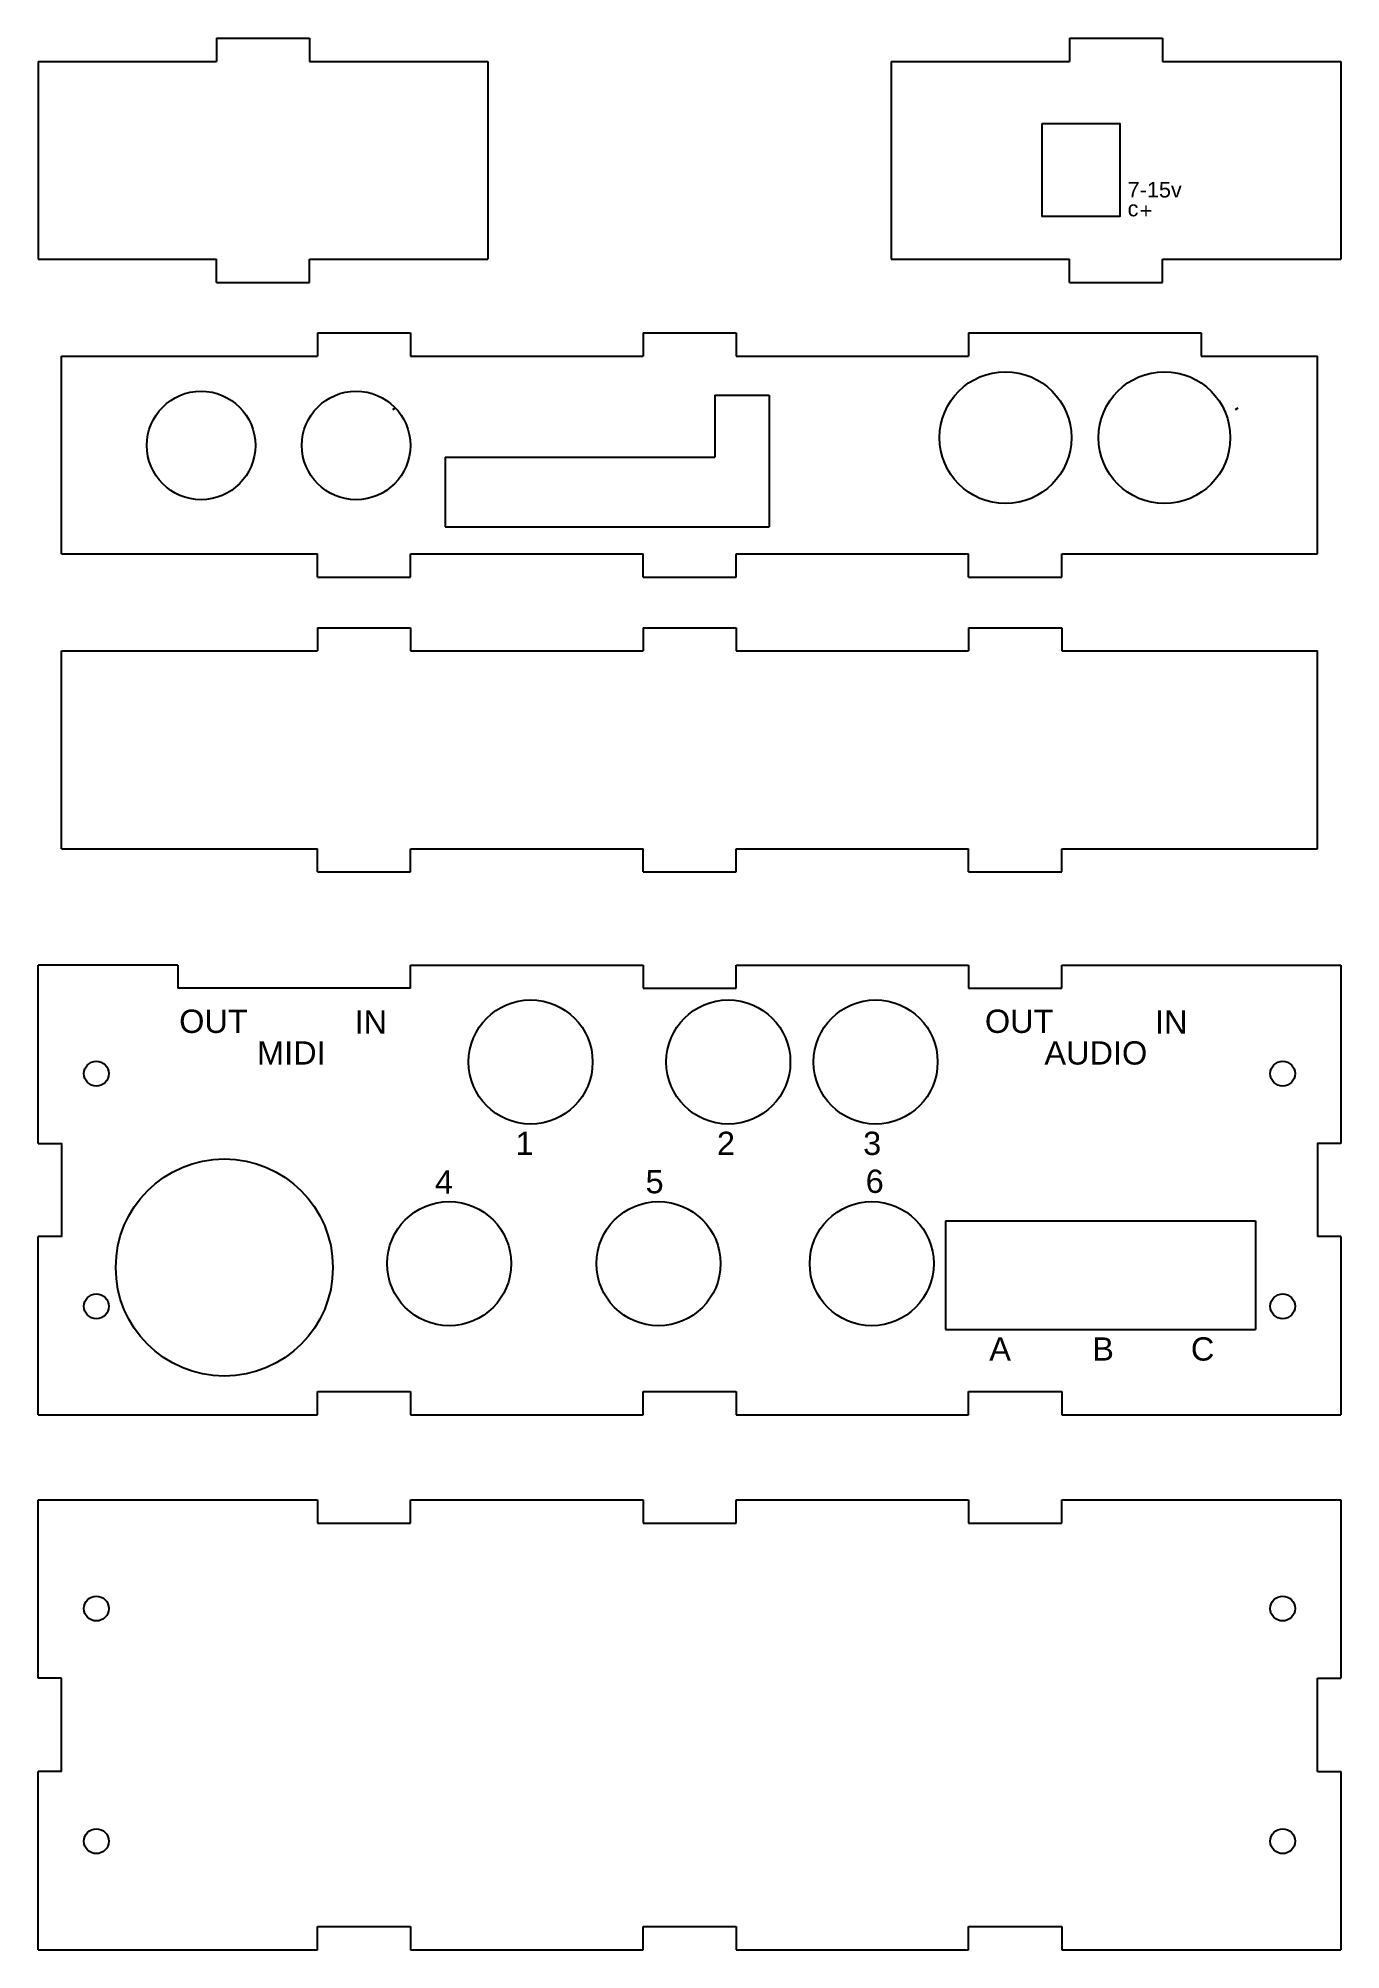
# Model space of a CAD drawing. Header units: inches. Extents: x 10106 to 10274, y 1988 to 2234.
import ezdxf

# ---------------------------------------------------------------- set-up
doc = ezdxf.new("R2010")
doc.units = ezdxf.units.IN
doc.header["$LTSCALE"] = 0.135
doc.header["$MEASUREMENT"] = 0
doc.layers.add('Case', color=7, linetype='Continuous')
doc.styles.get("Standard").update_dxf_attribs({"font": 'arial.ttf'})

msp = doc.modelspace()

# ---------------------------------------------------------------- linework, layer by layer
at = {"layer": 'Case'}
for p, q in [((10129.33, 2234.44), (10141.33, 2234.44)), ((10129.33, 2234.44), (10129.33, 2231.44)), ((10141.33, 2234.44), (10141.33, 2231.44)), ((10239.33, 2234.44), (10251.33, 2234.44)), ((10239.33, 2234.44), (10239.33, 2231.44)), ((10251.33, 2234.44), (10251.33, 2231.44)), ((10106.33, 2231.44), (10129.33, 2231.44)), ((10106.33, 2231.44), (10106.33, 2205.94)), ((10141.33, 2231.44), (10164.33, 2231.44)), ((10164.33, 2231.44), (10164.33, 2205.94)), ((10216.33, 2231.44), (10239.33, 2231.44)), ((10216.33, 2231.44), (10216.33, 2205.94)), ((10251.33, 2231.44), (10274.33, 2231.44)), ((10274.33, 2231.44), (10274.33, 2205.94)), ((10106.33, 2205.94), (10129.33, 2205.94)), ((10129.33, 2202.94), (10129.33, 2205.94)), ((10141.33, 2202.94), (10141.33, 2205.94)), ((10141.33, 2205.94), (10164.33, 2205.94)), ((10216.33, 2205.94), (10239.33, 2205.94)), ((10239.33, 2202.94), (10239.33, 2205.94)), ((10251.33, 2202.94), (10251.33, 2205.94)), ((10251.33, 2205.94), (10274.33, 2205.94)), ((10129.33, 2202.94), (10141.33, 2202.94)), ((10239.33, 2202.94), (10251.33, 2202.94)), ((10142.33, 2196.44), (10154.33, 2196.44)), ((10142.33, 2196.44), (10142.33, 2193.44)), ((10154.33, 2196.44), (10154.33, 2193.44)), ((10184.33, 2196.44), (10196.33, 2196.44)), ((10184.33, 2196.44), (10184.33, 2193.44)), ((10196.33, 2196.44), (10196.33, 2193.44)), ((10226.33, 2196.44), (10226.33, 2193.44)), ((10226.33, 2196.44), (10256.33, 2196.44)), ((10256.33, 2196.44), (10256.33, 2193.44)), ((10109.33, 2193.44), (10142.33, 2193.44)), ((10109.33, 2167.94), (10109.33, 2193.44)), ((10154.33, 2193.44), (10184.33, 2193.44)), ((10196.33, 2193.44), (10226.33, 2193.44)), ((10256.33, 2193.44), (10271.33, 2193.44)), ((10271.33, 2167.94), (10271.33, 2193.44)), ((10193.58, 2188.44), (10193.58, 2180.44)), ((10193.58, 2188.44), (10200.58, 2188.44)), ((10200.58, 2188.44), (10200.58, 2171.44)), ((10158.83, 2180.44), (10193.58, 2180.44)), ((10158.83, 2180.44), (10158.83, 2171.44)), ((10158.83, 2171.44), (10200.58, 2171.44)), ((10109.33, 2167.94), (10142.33, 2167.94)), ((10142.33, 2164.94), (10142.33, 2167.94)), ((10154.33, 2167.94), (10184.33, 2167.94)), ((10154.33, 2164.94), (10154.33, 2167.94)), ((10184.33, 2164.94), (10184.33, 2167.94)), ((10196.33, 2167.94), (10226.33, 2167.94)), ((10196.33, 2164.94), (10196.33, 2167.94)), ((10226.33, 2164.94), (10226.33, 2167.94)), ((10238.33, 2167.94), (10271.33, 2167.94)), ((10238.33, 2164.94), (10238.33, 2167.94)), ((10142.33, 2164.94), (10154.33, 2164.94)), ((10184.33, 2164.94), (10196.33, 2164.94)), ((10226.33, 2164.94), (10238.33, 2164.94)), ((10142.33, 2158.44), (10154.33, 2158.44)), ((10142.33, 2158.44), (10142.33, 2155.44)), ((10154.33, 2158.44), (10154.33, 2155.44)), ((10184.33, 2158.44), (10196.33, 2158.44)), ((10184.33, 2158.44), (10184.33, 2155.44)), ((10196.33, 2158.44), (10196.33, 2155.44)), ((10226.33, 2158.44), (10238.33, 2158.44)), ((10226.33, 2158.44), (10226.33, 2155.44)), ((10238.33, 2158.44), (10238.33, 2155.44)), ((10109.33, 2155.44), (10142.33, 2155.44)), ((10109.33, 2129.94), (10109.33, 2155.44)), ((10154.33, 2155.44), (10184.33, 2155.44)), ((10196.33, 2155.44), (10226.33, 2155.44)), ((10238.33, 2155.44), (10271.33, 2155.44)), ((10271.33, 2129.94), (10271.33, 2155.44)), ((10109.33, 2129.94), (10142.33, 2129.94)), ((10142.33, 2126.94), (10142.33, 2129.94)), ((10154.33, 2129.94), (10184.33, 2129.94)), ((10154.33, 2126.94), (10154.33, 2129.94)), ((10184.33, 2126.94), (10184.33, 2129.94)), ((10196.33, 2129.94), (10226.33, 2129.94)), ((10196.33, 2126.94), (10196.33, 2129.94)), ((10226.33, 2126.94), (10226.33, 2129.94)), ((10238.33, 2129.94), (10271.33, 2129.94)), ((10238.33, 2126.94), (10238.33, 2129.94)), ((10142.33, 2126.94), (10154.33, 2126.94)), ((10184.33, 2126.94), (10196.33, 2126.94)), ((10226.33, 2126.94), (10238.33, 2126.94)), ((10106.33, 2091.94), (10106.33, 2114.94)), ((10124.33, 2114.94), (10106.33, 2114.94)), ((10124.33, 2114.94), (10124.33, 2111.94)), ((10154.33, 2111.94), (10154.33, 2114.94)), ((10154.33, 2114.94), (10184.33, 2114.94)), ((10184.33, 2114.94), (10184.33, 2111.94)), ((10196.33, 2111.94), (10196.33, 2114.94)), ((10196.33, 2114.94), (10226.33, 2114.94)), ((10226.33, 2114.94), (10226.33, 2111.94)), ((10238.33, 2111.94), (10238.33, 2114.94)), ((10238.33, 2114.94), (10274.33, 2114.94)), ((10274.33, 2114.94), (10274.33, 2091.94)), ((10154.33, 2111.94), (10124.33, 2111.94)), ((10184.33, 2111.94), (10196.33, 2111.94)), ((10226.33, 2111.94), (10238.33, 2111.94)), ((10223.33, 2081.94), (10223.33, 2067.94)), ((10223.33, 2081.94), (10263.33, 2081.94)), ((10263.33, 2081.94), (10263.33, 2067.94)), ((10106.33, 2056.94), (10106.33, 2079.94)), ((10274.33, 2079.94), (10271.33, 2079.94)), ((10274.33, 2079.94), (10274.33, 2056.94)), ((10223.33, 2067.94), (10263.33, 2067.94)), ((10142.33, 2056.94), (10142.33, 2059.94)), ((10142.33, 2059.94), (10154.33, 2059.94)), ((10154.33, 2059.94), (10154.33, 2056.94)), ((10184.33, 2056.94), (10184.33, 2059.94)), ((10184.33, 2059.94), (10196.33, 2059.94)), ((10196.33, 2059.94), (10196.33, 2056.94)), ((10226.33, 2056.94), (10226.33, 2059.94)), ((10226.33, 2059.94), (10238.33, 2059.94)), ((10238.33, 2059.94), (10238.33, 2056.94)), ((10106.33, 2056.94), (10142.33, 2056.94)), ((10154.33, 2056.94), (10184.33, 2056.94)), ((10196.33, 2056.94), (10226.33, 2056.94)), ((10238.33, 2056.94), (10274.33, 2056.94)), ((10106.33, 2022.97), (10106.33, 2045.97)), ((10106.33, 2045.97), (10142.33, 2045.97)), ((10142.33, 2045.97), (10142.33, 2042.97)), ((10154.33, 2042.97), (10154.33, 2045.97)), ((10154.33, 2045.97), (10184.33, 2045.97)), ((10184.33, 2045.97), (10184.33, 2042.97)), ((10196.33, 2042.97), (10196.33, 2045.97)), ((10196.33, 2045.97), (10226.33, 2045.97)), ((10226.33, 2045.97), (10226.33, 2042.97)), ((10238.33, 2042.97), (10238.33, 2045.97)), ((10238.33, 2045.97), (10274.33, 2045.97)), ((10274.33, 2045.97), (10274.33, 2022.97)), ((10142.33, 2042.97), (10154.33, 2042.97)), ((10184.33, 2042.97), (10196.33, 2042.97)), ((10226.33, 2042.97), (10238.33, 2042.97)), ((10109.33, 2022.97), (10106.33, 2022.97)), ((10109.33, 2010.97), (10109.33, 2022.97)), ((10271.33, 2010.97), (10271.33, 2022.97)), ((10271.33, 2022.97), (10274.33, 2022.97)), ((10106.33, 1987.97), (10106.33, 2010.97)), ((10109.33, 2010.97), (10106.33, 2010.97)), ((10271.33, 2010.97), (10274.33, 2010.97)), ((10274.33, 2010.97), (10274.33, 1987.97)), ((10142.33, 1987.97), (10142.33, 1990.97)), ((10142.33, 1990.97), (10154.33, 1990.97)), ((10154.33, 1990.97), (10154.33, 1987.97)), ((10184.33, 1987.97), (10184.33, 1990.97)), ((10184.33, 1990.97), (10196.33, 1990.97)), ((10196.33, 1990.97), (10196.33, 1987.97)), ((10226.33, 1987.97), (10226.33, 1990.97)), ((10226.33, 1990.97), (10238.33, 1990.97)), ((10238.33, 1990.97), (10238.33, 1987.97)), ((10106.33, 1987.97), (10142.33, 1987.97)), ((10154.33, 1987.97), (10184.33, 1987.97)), ((10196.33, 1987.97), (10226.33, 1987.97)), ((10238.33, 1987.97), (10274.33, 1987.97))]:
    msp.add_line(p, q, dxfattribs=at)
at = {"layer": 'Case', "color": 1}
for p, q in [((10152.06, 2186.57), (10152.39, 2186.78)), ((10260.74, 2186.57), (10261.07, 2186.78))]:
    msp.add_line(p, q, dxfattribs=at)
at = {"layer": 'Case'}
msp.add_lwpolyline([(10235.83, 2223.44), (10245.83, 2223.44), (10245.83, 2211.44), (10235.83, 2211.44)], close=True, dxfattribs=at)
for points in [[(10106.33, 2091.94), (10109.33, 2091.94), (10109.33, 2079.94), (10106.33, 2079.94)], [(10274.33, 2091.94), (10271.33, 2091.94), (10271.33, 2079.94)]]:
    msp.add_lwpolyline(points, dxfattribs=at)
for centre, radius in [((10231.08, 2182.94), 8.5), ((10251.58, 2182.94), 8.5), ((10127.33, 2181.94), 7), ((10147.33, 2181.94), 7), ((10169.83, 2102.44), 8), ((10195.33, 2102.44), 8), ((10214.33, 2102.44), 8), ((10113.83, 2100.94), 1.6), ((10266.83, 2100.94), 1.6), ((10130.33, 2075.94), 14), ((10159.33, 2076.44), 8), ((10186.33, 2076.44), 8), ((10213.83, 2076.44), 8), ((10113.83, 2070.94), 1.6), ((10266.83, 2070.94), 1.6), ((10113.83, 2031.97), 1.6), ((10266.83, 2031.97), 1.6), ((10113.83, 2001.97), 1.6), ((10266.83, 2001.97), 1.6)]:
    msp.add_circle(centre, radius, dxfattribs=at)

# ---------------------------------------------------------------- texts
at = {"color": 7}
for s, insert, char_height, width, attachment_point in [('7-15v', (10246.83, 2215.91), 2, 6.7404, 1), ('c', (10246.83, 2213.48), 2, 6.7404, 1), ('+', (10248.39, 2213.23), 2, 6.7404, 1), ('OUT', (10133.35, 2109.19), 3, 12.7404, 3), ('IN', (10151.31, 2109.08), 3, 6.7404, 3), ('OUT', (10237.27, 2109.19), 3, 12.7404, 3), ('IN', (10254.56, 2109.08), 3, 6.7404, 3), ('MIDI', (10143.4, 2105.11), 3, 12.7404, 3), ('AUDIO', (10249.37, 2105.11), 3, 12.7404, 3), ('1', (10170.22, 2093.45), 3, 6.7404, 3), ('2', (10196.19, 2093.45), 3, 6.7404, 3), ('3', (10215.05, 2093.45), 3, 6.7404, 3), ('4', (10159.82, 2088.47), 3, 6.7404, 3), ('5', (10186.99, 2088.51), 3, 6.7404, 3), ('6', (10215.38, 2088.56), 3, 6.7404, 3), ('A', (10228.99, 2066.94), 3, 6.7404, 1), ('B', (10242.27, 2066.94), 3, 6.7404, 1), ('C', (10254.99, 2066.94), 3, 6.7404, 1)]:
    msp.add_mtext(s, dxfattribs=dict(at, insert=insert, char_height=char_height, width=width, attachment_point=attachment_point))

doc.saveas('drawing.dxf')
